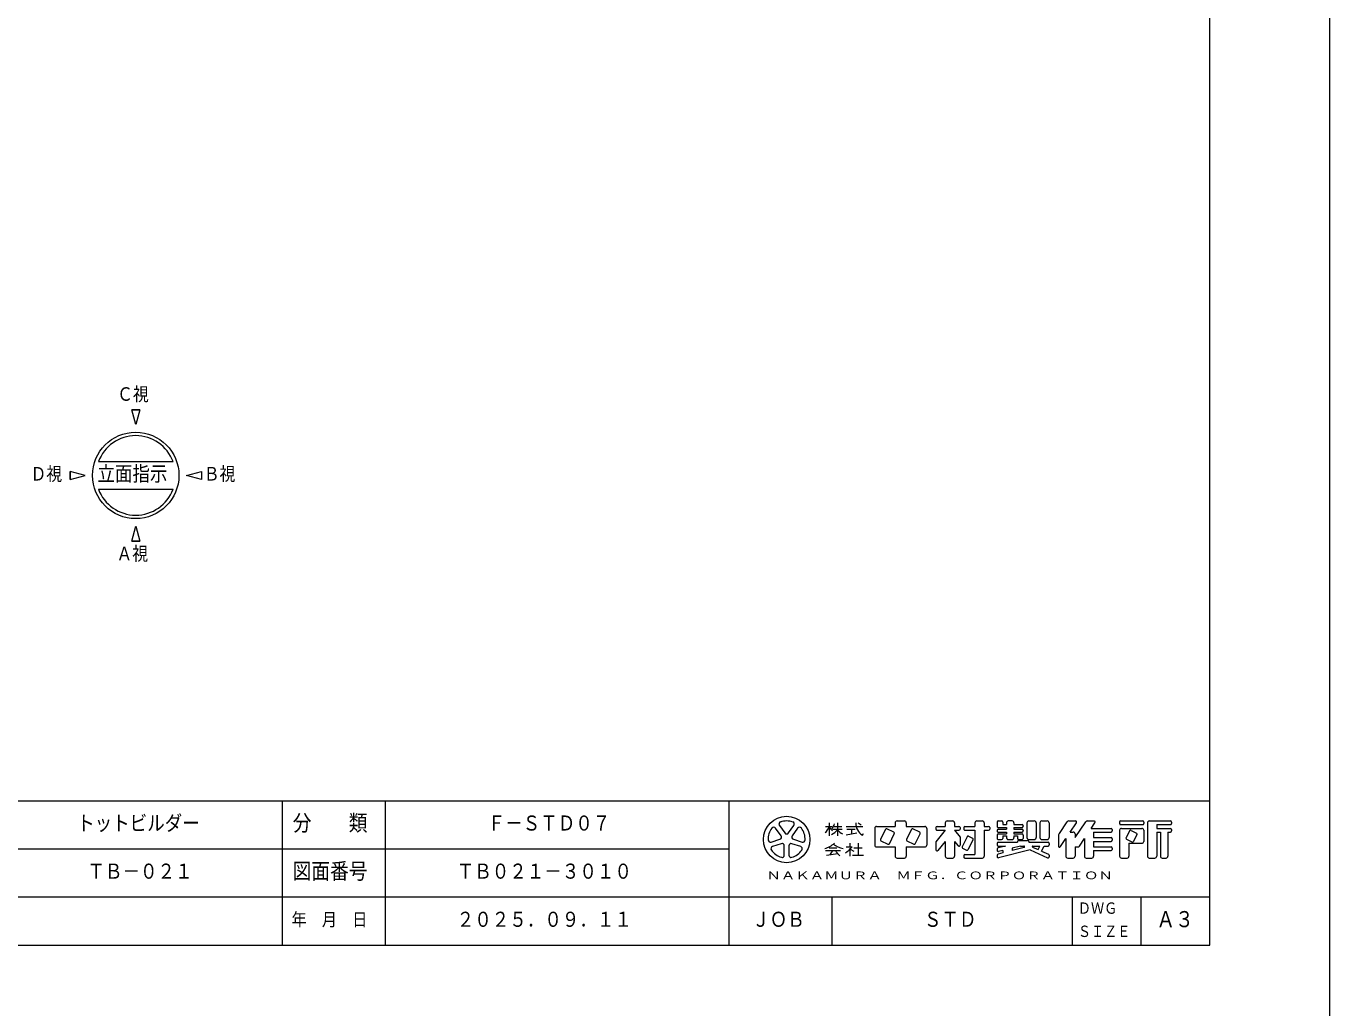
# Model space of a CAD drawing. Units: millimetres on the paper, scale 1:50. Extents: x 0 to 420, y -297 to 594.
# Drawn here: x 230.2 to 420, y 302.9 to 445.7 of the extents above; entities that cross this region are included whole.
import ezdxf
from ezdxf.enums import TextEntityAlignment as Align

# ---------------------------------------------------------------- set-up
doc = ezdxf.new("R2010")
doc.units = ezdxf.units.MM
for name, color, linetype, lineweight in [('0_2', 7, 'Continuous', 9), ('DEFPOINTS_5', 7, 'Continuous', 9), ('LY_4', 7, 'Continuous', 18)]:
    doc.layers.add(name, color=color, linetype=linetype, lineweight=lineweight)
doc.styles.add('ＭＳ ゴシック', font='')
doc.styles.get('ＭＳ ゴシック').set_extended_font_data('MS Gothic')

msp = doc.modelspace()

# ---------------------------------------------------------------- linework, layer by layer
at = {"layer": '0_2', "lineweight": 18}
for p, q in [((246.776, 389.877), (245.619, 389.877)), ((246.197, 387.717), (245.619, 389.877)), ((246.776, 389.877), (246.197, 387.717)), ((240.768, 382.331), (251.626, 382.331)), ((236.652, 379.752), (236.652, 380.91)), ((238.812, 380.331), (236.652, 380.91)), ((236.652, 379.752), (238.812, 380.331)), ((253.583, 380.331), (255.743, 380.91)), ((255.743, 379.752), (253.583, 380.331)), ((255.743, 379.752), (255.743, 380.91)), ((240.768, 378.331), (251.626, 378.331)), ((245.619, 370.785), (246.197, 372.945)), ((246.197, 372.945), (246.776, 370.785)), ((245.619, 370.785), (246.776, 370.785))]:
    msp.add_line(p, q, dxfattribs=at)
at = {"layer": '0_2'}
msp.add_circle((246.197, 380.331), 6.286, dxfattribs=at)
at = {"layer": '0_2', "lineweight": 18}
for start, end in [(20.22325, 159.77675), (200.22325, 339.77675)]:
    msp.add_arc((246.197, 380.331), 5.786, start, end, dxfattribs=at)
at = {"layer": 'DEFPOINTS_5'}
msp.add_line((420, 297), (420, 594), dxfattribs=at)
at = {"layer": 'LY_4', "lineweight": 9}
for p, q in [((402.5, 312), (402.5, 579)), ((17.5, 333), (402.5, 333)), ((267.5, 333), (267.5, 312)), ((332.5, 333), (332.5, 312)), ((346.599, 329.253), (347.544, 329.253)), ((347.139, 329.793), (347.139, 327.903)), ((347.585, 328.848), (349.029, 328.848)), ((347.731, 329.253), (348.975, 329.253)), ((348.354, 329.793), (348.354, 327.903)), ((349.569, 329.253), (351.999, 329.253)), ((349.611, 328.02), (351.147, 328.327)), ((349.704, 328.848), (350.919, 328.848)), ((350.379, 328.848), (350.379, 328.173)), ((351.781, 329.467), (351.34, 329.761)), ((350.109, 326.823), (350.109, 326.283)), ((351.324, 326.823), (351.324, 325.068)), ((215, 326), (332.5, 326)), ((346.599, 325.784), (348.759, 325.784)), ((346.735, 325.067), (348.387, 325.304)), ((347.139, 326.148), (348.219, 326.148)), ((347.601, 325.784), (347.211, 325.136)), ((348.084, 325.607), (348.69, 325.001)), ((349.569, 326.283), (350.449, 326.283)), ((350.109, 325.91), (350.109, 324.933)), ((350.16, 325.96), (350.704, 325.646)), ((350.514, 325.068), (352.134, 325.068)), ((350.717, 326.148), (351.932, 326.148)), ((160, 319), (402.5, 319)), ((347.5, 319), (347.5, 312)), ((382.5, 319), (382.5, 312)), ((17.5, 312), (402.5, 312))]:
    msp.add_line(p, q, dxfattribs=at)
at = {"layer": 'LY_4'}
for p, q in [((282.5, 333), (282.5, 312)), ((340.11, 327.917), (339.325, 328.997)), ((339.871, 329.393), (340.656, 328.313)), ((341.202, 328.313), (341.987, 329.393)), ((342.533, 328.997), (341.748, 327.917)), ((353.754, 328.983), (353.754, 326.553)), ((354.024, 329.253), (356.724, 329.253)), ((355.302, 328.838), (354.582, 327.4)), ((356.525, 328.408), (355.519, 328.911)), ((356.724, 329.793), (356.724, 329.253)), ((356.994, 330.063), (358.074, 330.063)), ((358.344, 329.793), (358.344, 329.253)), ((358.344, 329.253), (361.044, 329.253)), ((359.082, 328.838), (358.362, 327.4)), ((360.305, 328.408), (359.299, 328.911)), ((361.314, 328.983), (361.314, 326.553)), ((362.664, 329.091), (362.664, 328.875)), ((364.014, 328.713), (362.664, 327.026)), ((362.826, 329.253), (364.014, 329.253)), ((362.826, 328.713), (364.014, 328.713)), ((364.014, 329.793), (364.014, 329.253)), ((364.284, 330.063), (365.094, 330.063)), ((365.364, 329.793), (365.364, 329.253)), ((365.364, 329.253), (366.012, 329.253)), ((365.364, 328.713), (366.012, 328.713)), ((365.364, 328.713), (366.174, 327.701)), ((366.174, 329.091), (366.174, 328.875)), ((366.714, 329.091), (366.714, 328.875)), ((366.876, 329.253), (368.334, 329.253)), ((366.876, 328.713), (368.334, 328.713)), ((368.334, 329.793), (368.334, 329.253)), ((368.334, 328.713), (368.334, 325.203)), ((368.604, 330.063), (369.414, 330.063)), ((369.684, 329.793), (369.684, 329.253)), ((369.684, 329.253), (370.332, 329.253)), ((369.684, 328.713), (370.332, 328.713)), ((369.684, 328.713), (369.684, 324.933)), ((370.494, 329.091), (370.494, 328.875)), ((371.574, 329.901), (371.574, 329.28)), ((371.574, 328.686), (371.574, 328.605)), ((371.736, 330.063), (372.222, 330.063)), ((371.736, 329.118), (372.924, 329.118)), ((371.736, 328.848), (372.924, 328.848)), ((371.736, 328.443), (372.924, 328.443)), ((372.384, 329.901), (372.384, 329.523)), ((372.384, 329.523), (372.924, 329.523)), ((372.924, 329.793), (372.924, 329.523)), ((372.924, 329.118), (372.924, 328.848)), ((372.924, 328.443), (372.924, 328.173)), ((373.734, 330.063), (373.194, 330.063)), ((374.004, 329.793), (374.004, 329.523)), ((374.004, 329.523), (375.192, 329.523)), ((374.004, 329.118), (374.004, 328.848)), ((374.004, 329.118), (375.192, 329.118)), ((374.004, 328.848), (375.192, 328.848)), ((374.004, 328.443), (374.004, 328.173)), ((374.004, 328.443), (375.192, 328.443)), ((375.354, 329.361), (375.354, 329.28)), ((375.354, 328.686), (375.354, 328.605)), ((375.894, 329.793), (375.894, 327.633)), ((376.164, 330.063), (376.974, 330.063)), ((377.244, 329.793), (377.244, 327.633)), ((377.784, 329.793), (377.784, 327.633)), ((378.054, 330.063), (378.864, 330.063)), ((379.134, 329.793), (379.134, 327.633)), ((380.62, 328.242), (381.754, 329.943)), ((381.979, 330.063), (382.971, 330.063)), ((382.194, 328.443), (383.106, 329.811)), ((382.194, 328.443), (382.644, 328.443)), ((382.914, 327.633), (384.454, 329.943)), ((384.679, 330.063), (385.671, 330.063)), ((385.254, 328.983), (385.806, 329.811)), ((385.254, 328.983), (388.152, 328.983)), ((385.614, 328.443), (385.614, 327.633)), ((385.614, 328.443), (388.152, 328.443)), ((388.314, 328.821), (388.314, 328.605)), ((389.394, 329.901), (389.394, 329.685)), ((389.394, 328.713), (389.394, 324.933)), ((389.556, 330.063), (392.742, 330.063)), ((389.556, 329.523), (392.742, 329.523)), ((389.664, 328.983), (392.634, 328.983)), ((390.834, 328.622), (390.33, 327.616)), ((391.051, 328.695), (391.841, 328.3)), ((392.904, 329.901), (392.904, 329.685)), ((392.904, 328.713), (392.904, 327.093)), ((393.444, 329.793), (393.444, 324.933)), ((393.714, 330.063), (396.792, 330.063)), ((394.794, 329.523), (396.792, 329.523)), ((394.794, 329.523), (394.794, 328.983)), ((394.794, 328.983), (396.792, 328.983)), ((394.794, 328.443), (394.794, 324.933)), ((394.794, 328.443), (395.334, 328.443)), ((395.334, 328.443), (395.334, 324.933)), ((396.414, 328.443), (396.414, 324.933)), ((396.414, 328.443), (396.792, 328.443)), ((396.954, 329.901), (396.954, 329.685)), ((396.954, 328.821), (396.954, 328.605)), ((338.672, 326.985), (339.941, 327.397)), ((340.15, 326.755), (338.88, 326.343)), ((340.592, 325.099), (340.592, 326.434)), ((341.267, 326.434), (341.267, 325.099)), ((342.978, 326.343), (341.708, 326.755)), ((341.917, 327.397), (343.187, 326.985)), ((354.655, 327.183), (355.661, 326.68)), ((355.878, 326.752), (356.598, 328.19)), ((358.435, 327.183), (359.441, 326.68)), ((359.658, 326.752), (360.378, 328.19)), ((362.664, 327.026), (362.664, 325.868)), ((364.014, 327.093), (362.953, 325.766)), ((364.014, 327.093), (364.014, 324.933)), ((365.364, 327.093), (365.364, 324.933)), ((365.364, 327.093), (365.886, 326.441)), ((366.174, 327.701), (366.174, 326.543)), ((367.182, 327.758), (366.462, 326.32)), ((368.046, 327.326), (367.326, 325.888)), ((367.399, 327.831), (367.973, 327.544)), ((371.574, 328.011), (371.574, 327.525)), ((371.574, 326.796), (371.574, 326.58)), ((372.76, 326.418), (371.697, 326.152)), ((371.736, 328.173), (372.924, 328.173)), ((371.736, 327.363), (372.222, 327.363)), ((371.736, 326.958), (374.544, 326.958)), ((371.736, 326.418), (372.76, 326.418)), ((372.384, 327.903), (372.384, 327.525)), ((372.384, 327.903), (372.924, 327.903)), ((372.924, 327.903), (372.924, 327.633)), ((373.194, 327.363), (373.734, 327.363)), ((374.987, 326.418), (373.734, 326.105)), ((374.004, 328.173), (375.192, 328.173)), ((374.004, 327.903), (374.544, 327.903)), ((374.004, 327.903), (374.004, 327.633)), ((374.544, 327.903), (374.544, 327.525)), ((374.544, 327.066), (374.544, 326.958)), ((374.706, 327.363), (375.192, 327.363)), ((374.706, 327.228), (376.002, 327.228)), ((374.987, 326.418), (375.447, 326.418)), ((375.354, 328.011), (375.354, 327.525)), ((376.164, 327.363), (376.974, 327.363)), ((376.164, 327.066), (376.164, 326.958)), ((376.164, 326.958), (378.972, 326.958)), ((376.762, 326.418), (377.788, 326.418)), ((377.532, 325.906), (377.788, 326.418)), ((378.026, 325.687), (378.392, 326.418)), ((378.054, 327.363), (378.864, 327.363)), ((378.392, 326.418), (378.972, 326.418)), ((379.134, 326.796), (379.134, 326.58)), ((380.484, 327.793), (380.484, 326.413)), ((380.781, 326.323), (381.564, 327.498)), ((381.564, 327.498), (381.564, 324.933)), ((382.914, 328.173), (382.914, 327.633)), ((383.534, 326.404), (384.264, 327.498)), ((384.264, 327.498), (384.264, 324.933)), ((385.614, 327.633), (388.152, 327.633)), ((385.614, 327.093), (388.152, 327.093)), ((385.614, 327.093), (385.614, 326.283)), ((388.314, 327.471), (388.314, 327.255)), ((390.403, 327.399), (391.193, 327.004)), ((390.744, 326.823), (392.634, 326.823)), ((390.744, 326.823), (390.744, 324.933)), ((391.914, 328.082), (391.41, 327.076)), ((354.024, 326.283), (356.724, 326.283)), ((356.724, 326.283), (356.724, 324.933)), ((356.994, 324.663), (358.074, 324.663)), ((358.344, 326.283), (358.344, 324.933)), ((358.344, 326.283), (361.044, 326.283)), ((364.284, 324.663), (365.094, 324.663)), ((366.535, 326.103), (367.109, 325.816)), ((366.714, 325.041), (366.714, 324.825)), ((366.876, 325.203), (368.334, 325.203)), ((366.876, 324.663), (369.414, 324.663)), ((371.574, 325.995), (371.574, 325.773)), ((371.574, 325.077), (371.574, 324.854)), ((372.384, 325.406), (371.697, 325.234)), ((376.35, 325.841), (371.775, 324.697)), ((372.384, 325.768), (371.775, 325.615)), ((372.384, 325.768), (372.384, 325.406)), ((375.477, 326.179), (373.734, 325.743)), ((373.734, 326.105), (373.734, 325.743)), ((376.35, 325.841), (378.906, 324.705)), ((376.729, 326.263), (377.532, 325.906)), ((378.026, 325.687), (379.038, 325.237)), ((379.134, 325.089), (379.134, 324.853)), ((381.834, 324.663), (382.644, 324.663)), ((382.914, 326.283), (382.914, 324.933)), ((382.914, 326.283), (383.31, 326.283)), ((384.534, 324.663), (385.344, 324.663)), ((385.614, 326.283), (388.152, 326.283)), ((385.614, 325.743), (388.152, 325.743)), ((385.614, 325.743), (385.614, 324.933)), ((388.314, 326.121), (388.314, 325.905)), ((389.664, 324.663), (390.474, 324.663)), ((393.714, 324.663), (394.524, 324.663)), ((395.604, 324.663), (396.144, 324.663)), ((392.5, 319), (392.5, 312))]:
    msp.add_line(p, q, dxfattribs=at)
msp.add_circle((340.929, 327.363), 3.375, dxfattribs=at)
for centre, radius, start, end in [((340.929, 327.363), 2.7, 142.60154, 181.39846), ((339.052, 328.798), 0.338, 35.99999, 142.60154), ((340.144, 329.592), 0.338, 109.39847, 215.99997), ((340.929, 327.363), 2.7, 70.60155, 109.39847), ((340.929, 328.512), 0.338, 215.99998, 324), ((341.714, 329.592), 0.338, 324, 70.60155), ((342.806, 328.798), 0.338, 37.39846, 143.99995), ((340.929, 327.363), 2.7, 358.60155, 37.39847), ((354.024, 328.983), 0.27, 89.99998, 179.99996), ((355.446, 328.766), 0.162, 63.43492, 153.43499), ((356.453, 328.263), 0.162, 333.4349, 63.43487), ((356.994, 329.793), 0.27, 89.99998, 179.99996), ((358.074, 329.793), 0.27, 0, 89.99998), ((359.226, 328.766), 0.162, 63.43492, 153.43499), ((360.233, 328.263), 0.162, 333.4349, 63.43487), ((361.044, 328.983), 0.27, 0, 89.99998), ((362.826, 329.091), 0.162, 89.99998, 179.99996), ((362.826, 328.875), 0.162, 179.99998, 270.00002), ((364.284, 329.793), 0.27, 89.99998, 179.99996), ((365.094, 329.793), 0.27, 0, 89.99998), ((366.012, 329.091), 0.162, 0, 89.99998), ((366.012, 328.875), 0.162, 270.00002, 0), ((366.876, 329.091), 0.162, 89.99998, 179.99996), ((366.876, 328.875), 0.162, 179.99998, 270.00002), ((368.604, 329.793), 0.27, 89.99998, 179.99996), ((369.414, 329.793), 0.27, 0, 89.99998), ((370.332, 329.091), 0.162, 0, 89.99998), ((370.332, 328.875), 0.162, 270.00002, 0), ((371.736, 329.901), 0.162, 89.99998, 179.99996), ((371.736, 329.28), 0.162, 179.99998, 270.00002), ((371.736, 328.686), 0.162, 89.99998, 179.99996), ((371.736, 328.605), 0.162, 179.99998, 270.00002), ((372.222, 329.901), 0.162, 0, 89.99998), ((373.194, 329.793), 0.27, 89.99998, 179.99996), ((373.734, 329.793), 0.27, 0, 89.99998), ((375.192, 329.361), 0.162, 0, 89.99998), ((375.192, 329.28), 0.162, 270.00002, 0), ((375.192, 328.686), 0.162, 0, 89.99998), ((375.192, 328.605), 0.162, 270.00002, 0), ((376.164, 329.793), 0.27, 89.99998, 179.99996), ((376.974, 329.793), 0.27, 0, 89.99998), ((378.054, 329.793), 0.27, 89.99998, 179.99996), ((378.864, 329.793), 0.27, 0, 89.99998), ((381.979, 329.793), 0.27, 89.99998, 146.30984), ((382.644, 328.173), 0.27, 0, 89.99998), ((382.971, 329.901), 0.162, 326.31015, 89.99998), ((384.679, 329.793), 0.27, 89.99998, 146.3098), ((385.671, 329.901), 0.162, 326.31003, 89.99998), ((388.152, 328.821), 0.162, 0, 89.99998), ((388.152, 328.605), 0.162, 270.00002, 0), ((389.556, 329.901), 0.162, 89.99998, 179.99996), ((389.556, 329.685), 0.162, 179.99998, 270.00002), ((389.664, 328.713), 0.27, 89.99998, 179.99996), ((390.978, 328.55), 0.162, 63.43447, 153.43474), ((391.769, 328.155), 0.162, 333.43484, 63.43447), ((392.634, 328.713), 0.27, 0, 89.99998), ((392.742, 329.901), 0.162, 0, 89.99998), ((392.742, 329.685), 0.162, 270.00002, 0), ((393.714, 329.793), 0.27, 89.99998, 179.99996), ((396.792, 329.901), 0.162, 0, 89.99998), ((396.792, 329.685), 0.162, 270.00002, 0), ((396.792, 328.821), 0.162, 0, 89.99998), ((396.792, 328.605), 0.162, 270.00002, 0), ((338.567, 327.306), 0.338, 181.39848, 287.99997), ((339.837, 327.718), 0.338, 287.99998, 35.99999), ((340.254, 326.434), 0.338, 359.99997, 107.99999), ((341.604, 326.434), 0.338, 71.99997, 179.99999), ((342.021, 327.718), 0.338, 143.99996, 251.99999), ((343.291, 327.306), 0.338, 252.00001, 358.60156), ((354.024, 326.553), 0.27, 179.99998, 270.00002), ((354.727, 327.328), 0.162, 153.43495, 243.43485), ((355.734, 326.825), 0.162, 243.43498, 333.43496), ((358.507, 327.328), 0.162, 153.43495, 243.43485), ((359.514, 326.825), 0.162, 243.43498, 333.43496), ((361.044, 326.553), 0.27, 270.00002, 0), ((366.012, 326.543), 0.162, 218.65962, 0), ((367.326, 327.686), 0.162, 63.43487, 153.43498), ((367.901, 327.399), 0.162, 333.43492, 63.43493), ((371.736, 328.011), 0.162, 89.99998, 179.99996), ((371.736, 327.525), 0.162, 179.99998, 270.00002), ((371.736, 326.796), 0.162, 89.99998, 179.99996), ((371.736, 326.58), 0.162, 179.99998, 270.00002), ((372.222, 327.525), 0.162, 270.00002, 0), ((373.194, 327.633), 0.27, 179.99998, 270.00002), ((373.734, 327.633), 0.27, 270.00002, 0), ((374.706, 327.525), 0.162, 179.99998, 270.00002), ((374.706, 327.066), 0.162, 89.99998, 179.99996), ((375.192, 328.011), 0.162, 0, 89.99998), ((375.192, 327.525), 0.162, 270.00002, 0), ((375.447, 326.297), 0.121, 284.0365, 89.99998), ((376.164, 327.633), 0.27, 179.99998, 270.00002), ((376.002, 327.066), 0.162, 0, 89.99998), ((376.762, 326.337), 0.081, 89.99998, 246.03817), ((376.974, 327.633), 0.27, 270.00002, 0), ((378.054, 327.633), 0.27, 179.99998, 270.00002), ((378.864, 327.633), 0.27, 270.00002, 0), ((378.972, 326.796), 0.162, 0, 89.99998), ((378.972, 326.58), 0.162, 270.00002, 0), ((381.294, 327.793), 0.81, 146.30999, 179.99996), ((380.646, 326.413), 0.162, 179.99998, 326.30997), ((383.31, 326.553), 0.27, 270.00002, 326.31002), ((388.152, 327.471), 0.162, 0, 89.99998), ((388.152, 327.255), 0.162, 270.00002, 0), ((390.475, 327.544), 0.162, 153.43517, 243.43529), ((391.266, 327.149), 0.162, 243.43534, 333.43491), ((392.634, 327.093), 0.27, 270.00002, 0), ((338.984, 326.022), 0.338, 107.99999, 214.60154), ((340.929, 327.363), 2.7, 214.60156, 253.39848), ((340.254, 325.099), 0.338, 253.39847, 359.99997), ((341.604, 325.099), 0.338, 179.99999, 286.60154), ((340.929, 327.363), 2.7, 286.60155, 325.39847), ((342.874, 326.022), 0.338, 325.39847, 71.99996), ((356.994, 324.933), 0.27, 179.99998, 270.00002), ((358.074, 324.933), 0.27, 270.00002, 0), ((362.826, 325.868), 0.162, 179.99998, 321.34037), ((364.284, 324.933), 0.27, 179.99998, 270.00002), ((365.094, 324.933), 0.27, 270.00002, 0), ((366.607, 326.248), 0.162, 153.43487, 243.4348), ((366.876, 325.041), 0.162, 89.99998, 179.99996), ((366.876, 324.825), 0.162, 179.99998, 270.00002), ((367.182, 325.961), 0.162, 243.43487, 333.43498), ((369.414, 324.933), 0.27, 270.00002, 0), ((371.736, 325.995), 0.162, 104.03614, 179.99996), ((371.736, 325.773), 0.162, 179.99998, 284.03612), ((371.736, 325.077), 0.162, 104.03614, 179.99996), ((371.736, 324.854), 0.162, 179.99998, 284.03612), ((378.972, 324.853), 0.162, 246.03699, 0), ((378.972, 325.089), 0.162, 0, 66.03701), ((381.834, 324.933), 0.27, 179.99998, 270.00002), ((382.644, 324.933), 0.27, 270.00002, 0), ((384.534, 324.933), 0.27, 179.99998, 270.00002), ((385.344, 324.933), 0.27, 270.00002, 0), ((388.152, 326.121), 0.162, 0, 89.99998), ((388.152, 325.905), 0.162, 270.00002, 0), ((389.664, 324.933), 0.27, 179.99998, 270.00002), ((390.474, 324.933), 0.27, 270.00002, 0), ((393.714, 324.933), 0.27, 179.99998, 270.00002), ((394.524, 324.933), 0.27, 270.00002, 0), ((395.604, 324.933), 0.27, 179.99998, 270.00002), ((396.144, 324.933), 0.27, 270.00002, 0)]:
    msp.add_arc(centre, radius, start, end, dxfattribs=at)
at = {"layer": 'LY_4', "lineweight": 9}
for centre, radius, start, end in [((345.034, 330.084), 2.285, 311.36185, 337.13638), ((349.117, 330.427), 2.345, 212.50346, 230.00631), ((346.126, 330.818), 3.034, 295.86917, 317.23867), ((346.498, 330.047), 1.467, 313.72108, 343.54317), ((350.582, 330.818), 3.034, 222.76131, 240.10806), ((352.937, 329.694), 1.953, 177.09472, 240.51891), ((345.602, 329.257), 3.32, 285.11261, 313.40619), ((349.73, 329.194), 3.192, 231.17281, 259.75506), ((350.96, 328.805), 1.299, 321.42112, 334.8249), ((346.84, 329.226), 4.657, 304.87257, 320.80411)]:
    msp.add_arc(centre, radius, start, end, dxfattribs=at)

# ---------------------------------------------------------------- texts
at = {"layer": '0_2', "style": 'ＭＳ ゴシック', "width": 0.85}
for s, height, p in [('Ｃ視', 1.979, (243.497, 390.587)), ('Ｄ視', 1.979, (230.892, 378.981)), ('立面指示', 2.199, (240.614, 378.831)), ('Ｂ視', 1.979, (256.103, 378.981)), ('Ａ視', 1.979, (243.397, 367.375)), ('トットビルダー', 2.199, (237.667, 328)), ('Ｆ－ＳＴＤ０７', 2.199, (297.417, 328)), ('ＴＢ－０２１', 2.199, (239.167, 321)), ('ＴＢ０２１－３０１０', 2.199, (292.917, 321)), ('２０２５．０９．１１', 2.199, (292.917, 314)), ('ＳＴＤ', 2.199, (360.917, 314))]:
    msp.add_text(s, height=height, dxfattribs=at).set_placement(p, align=Align.BOTTOM_LEFT)
at = {"layer": 'LY_4', "style": 'ＭＳ ゴシック'}
for s, height, width, p in [('分\u3000\u3000類', 2.346, 0.85, (269.044, 327.9)), ('図面番号', 2.346, 0.85, (269.044, 320.9)), ('ＮＡＫＡＭＵＲＡ\u3000ＭＦＧ．ＣＯＲＰＯＲＡＴＩＯＮ', 1.1, 1.4, (337.99, 321.25)), ('年\u3000月\u3000日', 1.906, 0.85, (268.861, 314.2)), ('ＤＷＧ', 1.65, 0.85, (383.312, 316.062)), ('Ａ３', 2.346, 0.85, (394.744, 313.9)), ('ＪＯＢ', 2.199, 0.85, (335.917, 314)), ('ＳＩＺＥ', 1.65, 0.85, (383.312, 312.688))]:
    msp.add_text(s, height=height, dxfattribs=dict(at, width=width)).set_placement(p, align=Align.BOTTOM_LEFT)

# ---------------------------------------------------------------- next in the draw order: wipeouts: each hides what was drawn before it
for points in [[(245.619, 389.877), (246.776, 389.877), (246.197, 387.717)], [(236.652, 380.91), (236.652, 379.752), (238.812, 380.331)], [(255.743, 380.91), (255.743, 379.752), (253.583, 380.331)], [(246.776, 370.785), (245.619, 370.785), (246.197, 372.945)]]:
    msp.add_wipeout(points)

# ---------------------------------------------------------------- next in the draw order: linework, layer by layer
at = {"layer": '0_2', "lineweight": 18}
for points in [[(245.619, 389.877), (246.776, 389.877), (246.197, 387.717)], [(236.652, 380.91), (236.652, 379.752), (238.812, 380.331)], [(255.743, 380.91), (255.743, 379.752), (253.583, 380.331)], [(246.776, 370.785), (245.619, 370.785), (246.197, 372.945)]]:
    msp.add_lwpolyline(points, close=True, dxfattribs=at)

doc.saveas('drawing.dxf')
